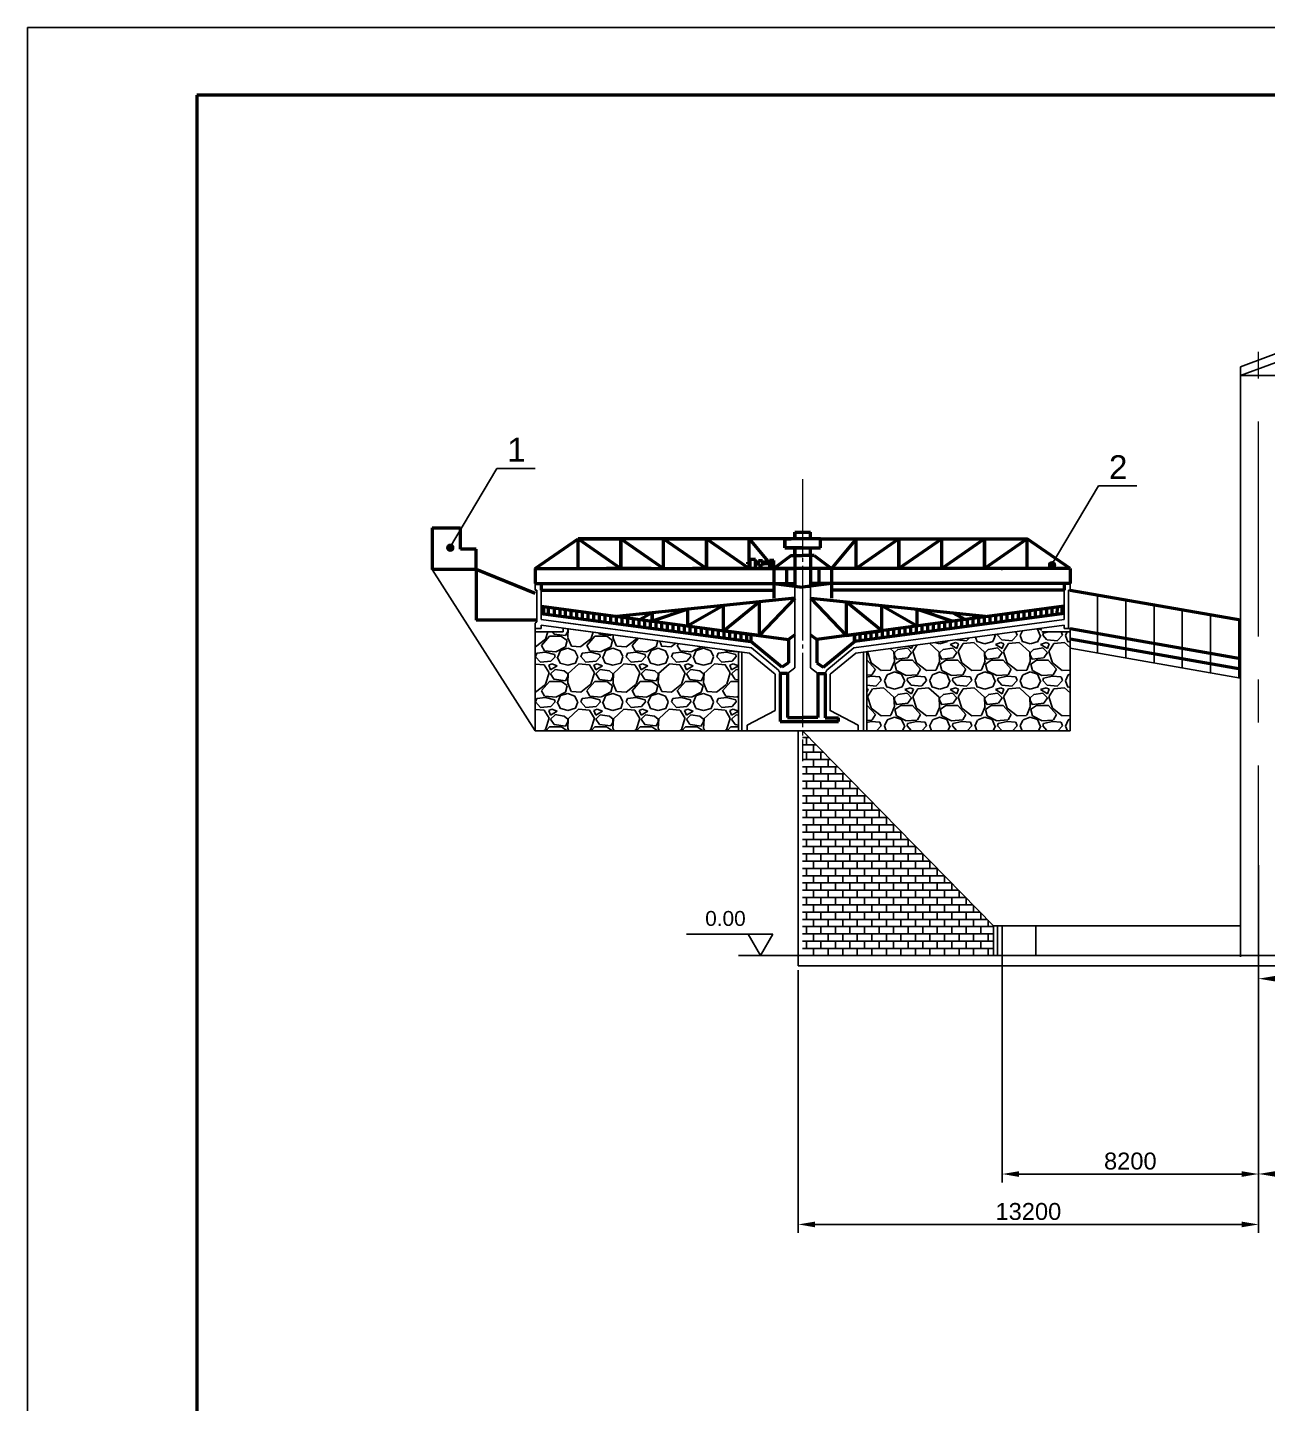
# Model space of a CAD drawing. Header units: millimetres. Extents: x 2316 to 2736, y 1512 to 2106.
# Drawn here: x 2315.5 to 2498.6, y 1903 to 2106.1 of the extents above; entities that cross this region are included whole.
import ezdxf

# ---------------------------------------------------------------- set-up
doc = ezdxf.new("R2010")
doc.units = ezdxf.units.MM
doc.linetypes.add('CENTER', pattern=[50.8, 31.75, -6.35, 6.35, -6.35])
doc.linetypes.add('JIS_08_11', pattern=[12.8, 11, -0.6, 0.6, -0.6])
doc.layers.add('中心线', color=7, linetype='JIS_08_11', lineweight=9)
doc.layers.add('主要设备', color=7, linetype='Continuous', lineweight=50)
doc.layers.add('厂房', color=7, linetype='Continuous')
doc.layers.add('标注', color=7, linetype='Continuous')
doc.styles.get("Standard").update_dxf_attribs({"font": 'arial.ttf'})
doc.dimstyles.new('ISO-25', dxfattribs={"dimtxt": 2.5, "dimasz": 2.5, "dimexe": 1.25, "dimexo": 0.625, "dimtad": 1, "dimtxsty": 'Standard', "dimcen": 2.5, "dimadec": 0, "dimazin": 0, "dimtfac": 1, "dimtmove": 0, "dimatfit": 3, "dimfxl": 1, "dimarcsym": 0})

# ---------------------------------------------------------------- blocks, each defined once
blk = doc.blocks.new('*U1')
at = {"layer": '中心线', "color": 0, "linetype": 'CENTER', "lineweight": 9, "transparency": 16777216}
blk.add_line((0, -46.4), (0, 46.4), dxfattribs=at)
blk = doc.blocks.new('*D4')
at = {"layer": 'Defpoints', "color": 0, "transparency": 16777216}
for p in [(2497.28, 1936.7), (2556.68, 1936.84), (2556.68, 1935.84)]:
    blk.add_point(p, dxfattribs=at)
at = {"layer": '标注', "color": 0, "lineweight": -2, "transparency": 16777216}
for p, q in [((2497.28, 1937.33), (2497.28, 1938.09)), ((2556.68, 1936.46), (2556.68, 1938.09)), ((2499.78, 1936.84), (2554.18, 1936.84))]:
    blk.add_line(p, q, dxfattribs=at)
at = {"layer": '标注', "color": 0, "transparency": 16777216}
for points in [[(2499.78, 1937.26), (2499.78, 1936.43), (2497.28, 1936.84)], [(2554.18, 1937.26), (2554.18, 1936.43), (2556.68, 1936.84)]]:
    blk.add_solid(points, dxfattribs=at)
at = {"layer": '标注', "color": 0, "transparency": 16777216, "insert": (2526.98, 1938.75), "char_height": 2.5, "attachment_point": 5}
blk.add_mtext('12000', dxfattribs=at)
blk = doc.blocks.new('*D17')
at = {"layer": 'Defpoints', "color": 0, "transparency": 16777216}
for p in [(2459.42, 1974.05), (2497.28, 1974.05), (2497.28, 1936.83)]:
    blk.add_point(p, dxfattribs=at)
at = {"layer": '标注', "color": 0, "lineweight": -2, "transparency": 16777216}
for p, q in [((2459.42, 1973.42), (2459.42, 1935.58)), ((2497.28, 1973.42), (2497.28, 1935.58)), ((2461.92, 1936.83), (2494.78, 1936.83))]:
    blk.add_line(p, q, dxfattribs=at)
at = {"layer": '标注', "color": 0, "transparency": 16777216}
for points in [[(2461.92, 1937.25), (2461.92, 1936.41), (2459.42, 1936.83)], [(2494.78, 1937.25), (2494.78, 1936.41), (2497.28, 1936.83)]]:
    blk.add_solid(points, dxfattribs=at)
at = {"layer": '标注', "color": 0, "transparency": 16777216, "insert": (2478.35, 1938.73), "char_height": 2.5, "attachment_point": 5}
blk.add_mtext('8200', dxfattribs=at)
blk = doc.blocks.new('*D23')
at = {"layer": 'Defpoints', "color": 0, "transparency": 16777216}
for p in [(2497.28, 1983.03), (2543.81, 1983.03), (2497.28, 1965.66)]:
    blk.add_point(p, dxfattribs=at)
at = {"layer": '标注', "color": 0, "lineweight": -2, "transparency": 16777216}
for p, q in [((2497.28, 1982.4), (2497.28, 1964.41)), ((2543.81, 1982.4), (2543.81, 1964.41)), ((2541.31, 1965.66), (2499.78, 1965.66))]:
    blk.add_line(p, q, dxfattribs=at)
at = {"layer": '标注', "color": 0, "transparency": 16777216}
for points in [[(2499.78, 1966.08), (2499.78, 1965.24), (2497.28, 1965.66)], [(2541.31, 1966.08), (2541.31, 1965.24), (2543.81, 1965.66)]]:
    blk.add_solid(points, dxfattribs=at)
at = {"layer": '标注', "color": 0, "transparency": 16777216, "insert": (2520.54, 1967.56), "char_height": 2.5, "attachment_point": 5}
blk.add_mtext('9500', dxfattribs=at)
blk = doc.blocks.new('*D24')
at = {"layer": 'Defpoints', "color": 0, "transparency": 16777216}
for p in [(2429.32, 1967.55), (2497.28, 1967.55), (2497.28, 1929.39)]:
    blk.add_point(p, dxfattribs=at)
at = {"layer": '标注', "color": 0, "lineweight": -2, "transparency": 16777216}
for p, q in [((2429.32, 1966.93), (2429.32, 1928.14)), ((2497.28, 1966.93), (2497.28, 1928.14)), ((2431.82, 1929.39), (2494.78, 1929.39))]:
    blk.add_line(p, q, dxfattribs=at)
at = {"layer": '标注', "color": 0, "transparency": 16777216}
for points in [[(2431.82, 1929.81), (2431.82, 1928.97), (2429.32, 1929.39)], [(2494.78, 1929.81), (2494.78, 1928.97), (2497.28, 1929.39)]]:
    blk.add_solid(points, dxfattribs=at)
at = {"layer": '标注', "color": 0, "transparency": 16777216, "insert": (2463.3, 1931.29), "char_height": 2.5, "attachment_point": 5}
blk.add_mtext('13200', dxfattribs=at)

msp = doc.modelspace()

# ---------------------------------------------------------------- hatches: boundary and pattern name
at = {"layer": '主要设备', "lineweight": -3, "true_color": 0x000000}
msp.add_hatch(color=18, dxfattribs=at).paths.add_polyline_path([(2459.384, 2026.228, 1), (2459.364, 2026.228, 1)])
at = {"layer": '主要设备', "lineweight": 50, "true_color": 0x000000}
h = msp.add_hatch(dxfattribs=at)
h.set_pattern_fill('LINE', color=18, scale=0.263203, angle=90, style=0)
h.set_pattern_definition([(90, (2437.6077, 2015.41615), (-0.835671, 5e-17), [])])
h.paths.add_polyline_path([(2393.176, 2019.335), (2393.176, 2020.397), (2422.345, 2016.478), (2422.345, 2015.682), (2422.345, 2015.416)])
h = msp.add_hatch(dxfattribs=at)
h.set_pattern_fill('LINE', color=18, scale=0.263203, angle=90, style=0)
h.set_pattern_definition([(90, (2437.6077, 2015.41615), (-0.83567, 5e-17), [])])
h.paths.add_polyline_path([(2466.777, 2019.335), (2466.777, 2020.397), (2437.608, 2016.478), (2437.608, 2015.682), (2437.608, 2015.416)])
at = {"layer": '厂房'}
h = msp.add_hatch(dxfattribs=at)
h.set_pattern_fill('GRAVEL', color=256, scale=0.263203)
h.set_pattern_definition([(228.0127875, (-127998.05525, 11887.43626), (-53.4829498898, -60.1683186176), [0.89942277, -89.04301482]), (184.969741, (-127998.65693, 11886.76772), (80.22442479666, 6.68536911655), [1.5434377, -152.80028482]), (132.5104471, (-128000.19457, 11886.634), (66.8536873852, -73.539056067), [1.0882978, -107.74162046]), (267.273689, (-128002.80186, 11884.96267), (6.6853687497, 133.7073747133), [1.40551855, -139.1463102]), (292.83365418, (-128002.86872, 11883.55874), (-33.4268436813, 80.2244248272), [1.3782222, -136.44418503]), (357.273689, (-128002.3339, 11882.28852), (-133.7073747133, 6.6853687497), [1.40551855, -139.1463102]), (37.69424047, (-128000.92996, 11882.22167), (-86.90979356025, -66.853687362), [1.8587264, -184.01376194]), (72.25532837, (-127999.45918, 11883.35818), (46.7975811625, 147.0781121814), [1.75482907, -173.7281413]), (121.42956562, (-127998.92435, 11885.02952), (-53.4829498932, 86.9097935594), [1.41027853, -139.61772944]), (175.2363583, (-127999.65974, 11886.2329), (73.5390560916, -6.6853687473), [1.61005072, -78.8924492]), (222.3974378, (-128001.26423, 11886.3666), (-80.22442482583, -73.5390560955), [2.08214472, -206.13248127]), (138.81407483, (-127996.18335, 11884.8958), (-46.797581147, 40.1122124175), [0.71066138, -70.3557831]), (171.4692344, (-127996.71818, 11885.3638), (86.9097935664, -13.3707374562), [1.3520289, -133.85118646]), (225, (-127998.0553, 11885.5644), (-9e-16, -6.68536874), [0.94545153, -8.5090876]), (203.1985905, (-127998.5232, 11886.3666), (33.4268436794, 13.370737469), [0.5091443, -50.4051071]), (291.8014095, (-127998.9912, 11886.166), (-6.685368737, 20.056106207), [0.72003427, -35.28177817]), (30.9637565, (-127998.7238, 11885.4975), (20.056106208, 13.370737471), [1.16946487, -37.81259863]), (161.5650512, (-127997.721, 11886.0992), (13.370737472, -6.685368735), [0.84563898, -20.29535323]), (16.38954033, (-128002.8687, 11886.16604), (66.853687357, 20.0561062071), [1.18464734, -117.28038848]), (70.34617594, (-128001.7322, 11886.5003), (-26.7414749452, -73.5390560918), [0.9938536, -98.39129762]), (293.1985905, (-127997.721, 11887.4363), (-13.370737469, 33.4268436794), [1.01828194, -49.89596948]), (343.61045967, (-127997.31986, 11886.5003), (-66.8536873584, 20.0561062024), [1.18464734, -117.28038848]), (339.4439548, (-128002.8687, 11882.0211), (-33.4268436785, 13.3707374714), [1.1423958, -55.9774197]), (294.7751406, (-128001.79906, 11881.62), (-33.4268437183, 73.5390560746), [0.95719772, -94.76271557]), (66.8014095, (-127997.6541, 11880.7509), (13.3707374693, 33.4268436793), [1.01828194, -49.89596948]), (17.35402464, (-127997.253, 11881.68684), (-86.9097935624, -26.7414749484), [1.12067505, -110.9465262]), (69.4439548, (-128000.92996, 11880.7509), (-13.3707374716, -33.4268436784), [0.5711979, -56.5486176]), (101.3099325, (-127998.0553, 11880.7509), (-6.685368736, 26.741474943), [0.34088695, -33.7479387]), (165.9637565, (-127998.1221, 11881.0852), (20.056106207, -6.685368736), [1.3782222, -26.18625925]), (186.00900596, (-127999.45918, 11881.41942), (66.8536873566, 6.6853687392), [1.2772397, -126.44655066]), (303.6900675, (-127998.7238, 11884.8958), (-6.685368737, 13.37073747), [0.96417725, -23.14026252]), (353.1572266, (-127998.18896, 11884.09357), (113.6512685076, -13.37073746545), [1.68333574, -166.64994782]), (60.9453959, (-127996.5176, 11883.893), (-26.7414749435, -46.7975811495), [0.68829882, -68.14178504]), (90, (-127996.1833, 11884.495), (-6.68536874, 6.68536874), [0.40112212, -6.2842466]), (120.25643716, (-127999.5929, 11881.62), (26.7414749395, -46.7975811518), [0.92875817, -91.94735254]), (48.0127875, (-128000.06086, 11882.42223), (53.48294989, 60.1683186174), [1.79884554, -88.14359205]), (0, (-127998.8575, 11883.759), (6.68536874, 6.68536874), [1.73819587, -4.94717286]), (325.3048465, (-127997.1193, 11883.7593), (66.8536873823, -46.7975811137), [1.0570504, -104.64791062]), (254.0546041, (-127996.2502, 11883.1576), (-6.685368735, -26.741474943), [0.97340306, -47.696816]), (207.64597536, (-127996.51762, 11882.22167), (-127.02200598297, -66.85368734813), [1.58486694, -156.90208894]), (175.42607874, (-127997.92154, 11881.48628), (-86.9097935641, 6.6853687357), [1.6766838, -165.9915111])])
h.paths.add_polyline_path([(2394.644, 2017.413), (2394.644, 2016.872), (2390.496, 2016.872), (2390.496, 2002.23), (2420.491, 2002.23), (2420.491, 2013.934)])
at = {"layer": '厂房', "lineweight": -3, "true_color": 0x000000}
h = msp.add_hatch(dxfattribs=at)
h.set_pattern_fill('GRAVEL', color=18, scale=0.263203, style=0)
h.set_pattern_definition([(311.9872, (2558.99633, 1976.19223), (53.4829953, -60.1683926), [0.89942, -89.04306]), (355.0303, (2559.598, 1975.5237), (-80.2245546, 6.68532156), [1.54344, -152.80016]), (47.4896, (2561.13565, 1975.39), (-66.8536387, -73.5391279), [1.0883, -107.74156]), (272.7263, (2563.74294, 1973.71864), (-6.6853397, 133.7073317), [1.40552, -139.14621]), (247.1663, (2563.8098, 1972.3147), (33.4269386, 80.22447044), [1.37822, -136.44416]), (182.7263, (2563.27497, 1971.0445), (133.7073317, 6.6853397), [1.40552, -139.14621]), (142.3058, (2561.87104, 1970.97764), (86.90984847, -66.85362776), [1.85873, -184.01372]), (107.7447, (2560.40026, 1972.11415), (-46.79767476, 147.07815484), [1.75483, -173.72826]), (58.5704, (2559.86543, 1973.7855), (53.4829637, 86.9096913), [1.41028, -139.61761]), (4.7636, (2560.6008, 1974.98886), (-73.5389983, -6.685306), [1.61005, -78.89235]), (317.6026, (2562.2053, 1975.12257), (80.22442724, -73.53896042), [2.08214, -206.13255]), (41.1859, (2557.1244, 1973.6518), (46.7975513, 40.1121507), [0.71066, -70.35587]), (8.5308, (2557.65926, 1974.11976), (-86.9096609, -13.3707712), [1.35203, -133.85108]), (315, (2558.9963, 1974.3203), (2e-15, -6.68536), [0.94545, -8.50908]), (336.8014, (2559.4643, 1975.1226), (-33.4269564, 13.370796), [0.50914, -50.40505]), (248.1986, (2559.9323, 1974.922), (6.685373, 20.056119), [0.72004, -35.2819]), (149.0362, (2559.6649, 1974.2535), (-20.056085, 13.370748), [1.16947, -37.8126]), (18.4349, (2558.662, 1974.8552), (-13.370744, -6.68536), [0.84564, -20.29536]), (163.6105, (2563.8098, 1974.922), (-66.8537242, 20.0560645), [1.18465, -117.28032]), (109.6538, (2562.6733, 1975.25628), (26.7414004, -73.5389521), [0.99385, -98.39126]), (246.8014, (2558.6621, 1976.1922), (13.370796, 33.4269564), [1.01828, -49.89601]), (196.3895, (2558.26094, 1975.25628), (66.8537242, 20.0560645), [1.18465, -117.28032]), (200.556, (2563.8098, 1970.7771), (33.426885, 13.3707212), [1.1424, -55.97733]), (245.2249, (2562.74014, 1970.37596), (33.4267658, 73.539022), [0.9572, -94.76273]), (113.1986, (2558.5952, 1969.5069), (-13.370796, 33.4269564), [1.01828, -49.89601]), (162.646, (2558.1941, 1970.4428), (86.9097983, -26.7414346), [1.12068, -110.94659]), (110.556, (2561.87104, 1969.50686), (13.3707212, -33.426885), [0.5712, -56.54874]), (78.6901, (2558.9963, 1969.5069), (6.685336, 26.741389), [0.3409, -33.74795]), (14.0362, (2559.0632, 1969.8411), (-20.05612, -6.685357), [1.37822, -26.18625]), (353.991, (2560.40026, 1970.1754), (-66.8535888, 6.6853531), [1.27724, -126.44664]), (236.3099, (2559.6649, 1973.6518), (6.68537, 13.370725), [0.96418, -23.14027]), (186.8428, (2559.13004, 1972.84954), (-113.6513155, -13.37079735), [1.68334, -166.64992]), (119.0546, (2557.4587, 1972.649), (26.7414127, -46.7974696), [0.6883, -68.1418]), (90, (2557.1244, 1973.2507), (6.68537, 6.68537), [0.40112, -6.28425]), (59.7436, (2560.53397, 1970.37596), (-26.7414183, -46.7975575), [0.92876, -91.94725]), (131.9872, (2561.00194, 1971.1782), (-53.4829953, 60.1683926), [1.79885, -88.1437]), (180, (2559.7986, 1972.515), (-6.68537, 6.68537), [1.7382, -4.94717]), (214.6952, (2558.0604, 1972.51527), (66.8535715, 46.7975856), [1.05705, -104.64787]), (285.9454, (2557.1913, 1971.9136), (6.685386, -26.7415386), [0.9734, -47.69695]), (332.354, (2557.4587, 1970.97764), (127.02196136, -66.8537294), [1.58487, -156.90218]), (4.5739, (2558.86262, 1970.24225), (86.9098136, 6.6853364), [1.67668, -165.99139]), (4.5739, (2558.86262, 1970.24225), (86.9098136, 6.6853364), [1.67668, -165.99139])])
h.paths.add_polyline_path([(2465.308, 2017.413), (2465.308, 2016.872), (2469.457, 2016.872), (2469.457, 2002.23), (2439.462, 2002.23), (2439.462, 2013.934)])
at = {"layer": '厂房'}
h = msp.add_hatch(dxfattribs=at)
h.set_pattern_fill('AR-B816', color=256, scale=0.00528)
h.set_pattern_definition([(0, (-49901.0481, 5965.5962), (0, 1.072896), []), (90, (-49901.0481, 5965.5962), (-1.072896, 1.072896), [1.072896, -1.072896])])
h.paths.add_polyline_path([(2429.976, 2002.23), (2429.976, 1969.085), (2458.165, 1969.085), (2458.165, 1973.451)])
at = {"layer": '标注', "lineweight": -3, "true_color": 0x000000}
for points in [[(2378.453, 2029.279, 1), (2377.471, 2029.279, 1)], [(2467.281, 2026.709, 1), (2466.298, 2026.709, 1)]]:
    msp.add_hatch(color=18, dxfattribs=at).paths.add_polyline_path(points)

# ---------------------------------------------------------------- linework, layer by layer
for p, q in [((2315.542, 2106.058), (2315.542, 1512.058)), ((2735.542, 2106.058), (2315.542, 2106.058))]:
    msp.add_line(p, q)
at = {"lineweight": 50}
for p, q in [((2340.542, 2096.058), (2340.542, 1522.058)), ((2725.542, 2096.058), (2340.542, 2096.058))]:
    msp.add_line(p, q, dxfattribs=at)
at = {"layer": '中心线'}
msp.add_line((2429.976, 2039.38), (2429.976, 1997.756), dxfattribs=at)
at = {"layer": '主要设备', "color": 18, "lineweight": 50, "true_color": 0x000000}
for p, q in [((2375.284, 2032.189), (2375.284, 2026.069)), ((2379.472, 2029.052), (2379.472, 2032.189)), ((2428.839, 2031.552), (2431.114, 2031.552)), ((2428.839, 2031.552), (2428.839, 2030.57)), ((2428.839, 2030.57), (2428.839, 2031.552)), ((2431.114, 2030.57), (2431.114, 2031.552)), ((2381.785, 2029.052), (2379.472, 2029.052)), ((2381.785, 2026.069), (2381.785, 2029.052)), ((2390.496, 2026.218), (2396.813, 2030.57)), ((2396.813, 2026.218), (2396.813, 2030.57)), ((2420.764, 2030.57), (2396.813, 2030.57)), ((2396.813, 2030.57), (2403.13, 2030.57)), ((2396.813, 2030.57), (2403.13, 2026.218)), ((2403.13, 2030.57), (2403.13, 2026.218)), ((2403.13, 2026.218), (2403.13, 2030.57)), ((2403.13, 2030.57), (2409.446, 2026.218)), ((2409.446, 2026.218), (2409.446, 2030.57)), ((2409.446, 2030.57), (2415.763, 2030.57)), ((2409.446, 2026.218), (2409.446, 2030.57)), ((2409.446, 2030.57), (2415.763, 2026.218)), ((2415.763, 2030.57), (2415.763, 2026.218)), ((2415.763, 2026.218), (2415.763, 2030.57)), ((2415.763, 2030.57), (2422.08, 2026.218)), ((2427.344, 2030.57), (2420.764, 2030.57)), ((2422.08, 2027.119), (2422.08, 2030.57)), ((2422.08, 2030.57), (2425.058, 2027.019)), ((2432.608, 2030.57), (2427.344, 2030.57)), ((2427.344, 2030.57), (2427.344, 2029.254)), ((2427.344, 2029.254), (2427.344, 2030.57)), ((2427.344, 2030.57), (2428.288, 2030.57)), ((2427.344, 2029.254), (2427.344, 2030.57)), ((2427.344, 2029.254), (2429.976, 2029.254)), ((2429.976, 2029.254), (2427.344, 2029.254)), ((2428.839, 2029.254), (2428.839, 2023.433)), ((2428.839, 2028.111), (2428.839, 2029.254)), ((2429.976, 2029.254), (2432.608, 2029.254)), ((2431.114, 2028.111), (2431.114, 2029.254)), ((2432.608, 2029.254), (2432.608, 2030.57)), ((2432.608, 2030.57), (2463.14, 2030.57)), ((2437.872, 2030.57), (2434.223, 2026.218)), ((2437.872, 2026.218), (2437.872, 2030.57)), ((2444.189, 2030.57), (2437.872, 2026.218)), ((2437.872, 2026.218), (2437.872, 2030.57)), ((2444.189, 2030.57), (2444.189, 2026.218)), ((2450.506, 2030.57), (2444.189, 2026.218)), ((2444.189, 2026.218), (2444.189, 2030.57)), ((2450.506, 2026.218), (2450.506, 2030.57)), ((2456.823, 2030.57), (2450.506, 2026.218)), ((2450.506, 2026.218), (2450.506, 2030.57)), ((2456.823, 2030.57), (2456.823, 2026.218)), ((2463.14, 2030.57), (2456.823, 2026.218)), ((2456.823, 2026.218), (2456.823, 2030.57)), ((2463.14, 2026.218), (2463.14, 2030.57)), ((2469.457, 2026.218), (2463.14, 2030.57)), ((2422.192, 2027.119), (2421.843, 2027.119)), ((2421.843, 2027.119), (2421.843, 2026.885)), ((2422.192, 2026.885), (2421.843, 2026.885)), ((2422.08, 2026.218), (2422.08, 2026.885)), ((2423.024, 2027.522), (2422.192, 2027.522)), ((2422.192, 2027.522), (2422.192, 2026.218)), ((2423.024, 2026.218), (2423.024, 2027.522)), ((2423.472, 2027.119), (2423.024, 2027.119)), ((2423.472, 2026.885), (2423.024, 2026.885)), ((2424.036, 2027.319), (2423.472, 2027.319)), ((2423.472, 2027.319), (2423.472, 2026.651)), ((2424.036, 2027.119), (2424.036, 2027.319)), ((2425.058, 2027.119), (2424.036, 2027.119)), ((2424.036, 2027.119), (2424.036, 2026.651)), ((2425.058, 2026.885), (2424.036, 2026.885)), ((2425.729, 2027.403), (2425.058, 2027.403)), ((2425.058, 2027.403), (2425.058, 2026.218)), ((2425.393, 2027.403), (2425.393, 2026.218)), ((2428.288, 2028.111), (2425.729, 2026.218)), ((2428.288, 2028.111), (2425.729, 2026.218)), ((2425.729, 2026.218), (2425.729, 2027.403)), ((2428.288, 2028.111), (2429.976, 2028.111)), ((2428.839, 2028.111), (2428.839, 2023.433)), ((2431.664, 2028.111), (2429.976, 2028.111)), ((2431.114, 2028.111), (2431.114, 2023.433)), ((2431.664, 2028.111), (2434.223, 2026.218)), ((2381.785, 2026.069), (2375.284, 2026.069)), ((2390.496, 2022.514), (2381.785, 2026.069)), ((2381.785, 2026.069), (2381.785, 2018.588)), ((2390.496, 2026.218), (2390.496, 2024.003)), ((2390.496, 2026.218), (2428.839, 2026.218)), ((2390.496, 2026.218), (2396.813, 2026.218)), ((2399.708, 2026.218), (2406.288, 2026.218)), ((2407.604, 2026.218), (2401.024, 2026.218)), ((2403.13, 2026.218), (2409.446, 2026.218)), ((2412.868, 2026.218), (2419.448, 2026.218)), ((2431.114, 2026.218), (2413.725, 2026.218)), ((2420.764, 2026.218), (2414.184, 2026.218)), ((2415.763, 2026.218), (2422.08, 2026.218)), ((2423.472, 2026.651), (2424.036, 2026.651)), ((2425.729, 2026.218), (2425.729, 2021.81)), ((2425.729, 2026.218), (2425.729, 2021.81)), ((2427.59, 2026.218), (2427.59, 2024.003)), ((2427.59, 2026.218), (2427.59, 2024.003)), ((2469.457, 2026.218), (2431.114, 2026.218)), ((2432.363, 2026.218), (2432.363, 2024.003)), ((2434.223, 2026.218), (2434.223, 2021.81)), ((2444.189, 2026.218), (2437.872, 2026.218)), ((2456.823, 2026.218), (2450.506, 2026.218)), ((2469.457, 2026.218), (2463.14, 2026.218)), ((2469.457, 2026.218), (2469.457, 2024.003)), ((2390.496, 2024.003), (2428.839, 2024.003)), ((2391.383, 2024.003), (2391.383, 2023.009)), ((2391.383, 2023.009), (2425.729, 2023.009)), ((2425.729, 2024.003), (2429.976, 2023.433)), ((2434.223, 2024.003), (2429.976, 2023.433)), ((2469.457, 2024.003), (2431.114, 2024.003)), ((2468.57, 2023.009), (2434.223, 2023.009)), ((2468.57, 2024.003), (2468.57, 2023.009)), ((2428.839, 2021.81), (2402.519, 2019.142)), ((2418.311, 2017.02), (2423.575, 2021.276)), ((2428.839, 2021.81), (2423.575, 2016.313)), ((2423.575, 2021.276), (2423.575, 2016.313)), ((2431.114, 2021.81), (2457.434, 2019.142)), ((2431.114, 2021.81), (2436.378, 2016.313)), ((2436.378, 2021.276), (2436.378, 2016.313)), ((2441.642, 2017.02), (2436.378, 2021.276)), ((2436.378, 2021.276), (2441.642, 2020.743)), ((2391.383, 2020.637), (2427.886, 2015.734)), ((2391.383, 2019.57), (2422.345, 2015.416)), ((2407.783, 2019.676), (2405.991, 2018.676)), ((2413.047, 2020.209), (2407.783, 2018.435)), ((2407.783, 2019.676), (2407.783, 2018.435)), ((2407.783, 2018.435), (2407.783, 2019.676)), ((2418.311, 2020.743), (2413.047, 2017.728)), ((2413.047, 2017.728), (2413.047, 2020.209)), ((2413.047, 2017.728), (2413.047, 2020.209)), ((2418.311, 2017.02), (2418.311, 2020.743)), ((2468.57, 2020.637), (2432.066, 2015.734)), ((2468.57, 2019.57), (2437.608, 2015.416)), ((2441.642, 2017.02), (2441.642, 2020.743)), ((2441.642, 2020.743), (2446.906, 2017.728)), ((2446.906, 2017.728), (2446.906, 2020.209)), ((2446.906, 2017.728), (2446.906, 2020.209)), ((2446.906, 2020.209), (2452.17, 2018.435)), ((2452.17, 2019.676), (2453.962, 2018.676)), ((2466.777, 2020.397), (2466.777, 2019.335)), ((2390.683, 2018.588), (2381.785, 2018.588)), ((2423.575, 2016.313), (2418.311, 2017.02)), ((2436.378, 2016.313), (2441.642, 2017.02)), ((2422.345, 2016.478), (2422.345, 2015.416)), ((2422.345, 2016.478), (2422.345, 2015.682)), ((2422.345, 2015.682), (2422.345, 2015.416)), ((2426.924, 2011.646), (2422.345, 2015.416)), ((2426.924, 2011.646), (2422.345, 2015.416)), ((2428.839, 2016.403), (2427.886, 2015.734)), ((2428.839, 2016.403), (2427.886, 2015.734)), ((2427.886, 2015.734), (2427.886, 2012.289)), ((2427.886, 2015.734), (2427.886, 2012.289)), ((2431.114, 2016.403), (2432.066, 2015.734)), ((2432.066, 2015.734), (2432.066, 2012.289)), ((2433.028, 2011.646), (2437.608, 2015.416)), ((2437.608, 2016.478), (2437.608, 2015.682)), ((2437.608, 2015.682), (2437.608, 2015.416)), ((2427.726, 2010.691), (2426.658, 2010.691)), ((2426.658, 2010.691), (2426.658, 2004.175)), ((2427.726, 2010.691), (2426.658, 2010.691)), ((2427.886, 2012.289), (2426.924, 2011.646)), ((2427.886, 2012.289), (2426.924, 2011.646)), ((2427.726, 2010.691), (2427.726, 2004.222)), ((2432.066, 2012.289), (2433.028, 2011.646)), ((2432.226, 2010.691), (2433.295, 2010.691)), ((2432.226, 2010.691), (2432.226, 2004.222)), ((2433.295, 2010.691), (2433.295, 2004.175)), ((2426.658, 2004.175), (2426.658, 2003.613)), ((2426.658, 2003.613), (2435.289, 2003.613)), ((2427.726, 2004.222), (2429.976, 2004.222)), ((2432.226, 2004.222), (2429.976, 2004.222)), ((2433.295, 2004.175), (2435.289, 2004.175)), ((2435.289, 2003.613), (2435.289, 2004.175))]:
    msp.add_line(p, q, dxfattribs=at)
at = {"layer": '主要设备', "lineweight": 50}
msp.add_line((2375.284, 2032.189), (2379.472, 2032.189), dxfattribs=at)
at = {"layer": '主要设备', "color": 18, "lineweight": -3, "true_color": 0x000000}
for p, q in [((2391.383, 2024.003), (2390.496, 2024.003)), ((2391.383, 2024.003), (2391.383, 2018.675)), ((2428.839, 2023.433), (2429.976, 2023.433)), ((2428.839, 2023.433), (2428.839, 2011.544)), ((2428.839, 2023.433), (2428.839, 2011.544)), ((2431.114, 2023.433), (2429.976, 2023.433)), ((2431.114, 2023.433), (2431.114, 2011.544)), ((2468.57, 2024.003), (2468.57, 2018.675)), ((2468.57, 2024.003), (2468.57, 2018.675)), ((2422.405, 2014.499), (2391.383, 2018.675)), ((2422.405, 2014.499), (2394.644, 2018.236)), ((2425.903, 2010.616), (2422.142, 2013.712)), ((2425.903, 2010.616), (2422.142, 2013.712)), ((2426.398, 2011.212), (2422.405, 2014.499)), ((2426.398, 2011.212), (2422.405, 2014.499)), ((2433.555, 2011.212), (2437.547, 2014.499)), ((2434.049, 2010.616), (2437.811, 2013.712)), ((2426.658, 2010.691), (2426.398, 2011.212)), ((2427.726, 2010.691), (2426.658, 2010.691)), ((2428.839, 2011.544), (2427.726, 2010.691)), ((2428.839, 2011.544), (2427.726, 2010.691)), ((2431.114, 2011.544), (2432.226, 2010.691)), ((2432.226, 2010.691), (2433.295, 2010.691)), ((2433.295, 2010.691), (2433.555, 2011.212)), ((2425.903, 2010.616), (2425.903, 2005.23)), ((2434.049, 2010.616), (2434.049, 2005.221)), ((2434.049, 2010.616), (2434.049, 2005.23)), ((2425.903, 2005.23), (2421.799, 2003.087)), ((2434.049, 2005.23), (2438.154, 2003.087)), ((2421.799, 2003.087), (2421.799, 2002.23)), ((2438.154, 2002.23), (2438.154, 2003.087))]:
    msp.add_line(p, q, dxfattribs=at)
at = {"layer": '主要设备'}
for p, q in [((2391.713, 2020.593), (2391.711, 2019.526)), ((2392.421, 2020.498), (2392.429, 2019.43)), ((2467.532, 2020.498), (2467.524, 2019.43)), ((2468.24, 2020.593), (2468.242, 2019.526))]:
    msp.add_line(p, q, dxfattribs=at)
at = {"layer": '主要设备', "color": 18, "lineweight": -3, "true_color": 0x000000}
msp.add_circle((2459.374, 2026.228), 0.0098, dxfattribs=at)
at = {"layer": '主要设备', "color": 18, "true_color": 0x000000}
msp.add_point((2459.374, 2026.228), dxfattribs=at)
msp.add_point((2459.374, 2026.228), dxfattribs=at)
at = {"layer": '主要设备', "color": 18, "lineweight": -3, "true_color": 0x000000}
msp.add_point((2459.374, 2026.228), dxfattribs=at)
msp.add_point((2459.374, 2026.228), dxfattribs=at)
at = {"layer": '厂房', "color": 18, "lineweight": -3, "true_color": 0x000000}
for p, q in [((2494.639, 2055.992), (2526.979, 2068.028)), ((2526.979, 2066.708), (2494.639, 2054.672)), ((2494.639, 2054.672), (2494.639, 2055.992)), ((2494.639, 1968.872), (2494.639, 2054.672)), ((2499.919, 2054.672), (2494.639, 2054.672)), ((2375.284, 2026.069), (2375.284, 2026.069)), ((2375.284, 2026.069), (2390.496, 2002.23)), ((2390.496, 2024.003), (2390.496, 2023)), ((2390.496, 2023), (2390.718, 2023)), ((2390.718, 2023), (2390.718, 2018.334)), ((2468.57, 2024.003), (2469.457, 2024.003)), ((2468.57, 2024.003), (2469.457, 2024.003)), ((2469.457, 2023), (2469.235, 2023)), ((2469.235, 2023), (2469.235, 2018.334)), ((2469.457, 2023), (2469.235, 2023)), ((2469.235, 2023), (2469.235, 2017.351)), ((2469.457, 2024.003), (2469.457, 2023)), ((2469.457, 2024.003), (2469.457, 2023)), ((2473.506, 2013.718), (2473.506, 2022.351)), ((2477.679, 2012.982), (2477.679, 2021.615)), ((2481.852, 2012.246), (2481.852, 2020.879)), ((2486.026, 2011.511), (2486.026, 2020.144)), ((2490.199, 2010.775), (2490.199, 2019.408)), ((2390.718, 2018.334), (2390.496, 2018.16)), ((2390.496, 2018.16), (2390.496, 2017.351)), ((2390.496, 2017.351), (2390.496, 2002.23)), ((2390.496, 2017.351), (2391.383, 2017.351)), ((2394.644, 2016.872), (2390.496, 2016.872)), ((2422.142, 2013.712), (2391.383, 2017.853)), ((2391.383, 2017.853), (2391.383, 2017.351)), ((2422.142, 2013.712), (2394.644, 2017.413)), ((2394.644, 2017.413), (2394.644, 2016.872)), ((2437.547, 2014.499), (2468.57, 2018.675)), ((2437.811, 2013.712), (2468.57, 2017.853)), ((2465.308, 2016.872), (2469.457, 2016.872)), ((2468.57, 2017.853), (2468.57, 2017.351)), ((2468.57, 2017.853), (2468.57, 2017.351)), ((2469.457, 2017.351), (2468.57, 2017.351)), ((2469.457, 2017.351), (2468.57, 2017.351)), ((2469.457, 2017.351), (2469.457, 2002.23)), ((2494.372, 2010.039), (2494.372, 2018.672)), ((2420.491, 2013.934), (2420.491, 2002.23)), ((2421.017, 2013.863), (2421.017, 2002.23)), ((2438.936, 2013.863), (2438.936, 2002.23)), ((2439.462, 2013.934), (2439.462, 2002.23)), ((2469.457, 2014.432), (2494.639, 2010.028)), ((2469.457, 2002.23), (2390.496, 2002.23)), ((2429.315, 2002.23), (2429.315, 1967.552)), ((2429.976, 2002.23), (2458.165, 1973.451)), ((2458.165, 1973.451), (2458.165, 1969.085)), ((2458.165, 1973.451), (2494.639, 1973.451)), ((2458.735, 1973.451), (2458.735, 1969.085)), ((2464.407, 1969.085), (2464.407, 1973.451)), ((2554.039, 1969.085), (2420.496, 1969.085)), ((2554.039, 1967.552), (2429.315, 1967.552))]:
    msp.add_line(p, q, dxfattribs=at)
at = {"layer": '厂房', "color": 18, "lineweight": 50, "true_color": 0x000000}
for p, q in [((2469.457, 2023), (2494.639, 2018.631)), ((2469.457, 2017.358), (2494.639, 2012.932)), ((2469.457, 2015.834), (2494.639, 2011.418))]:
    msp.add_line(p, q, dxfattribs=at)
at = {"layer": '标注', "color": 18, "true_color": 0x000000}
for p, q in [((2377.83, 2029.221), (2384.842, 2040.973)), ((2384.842, 2040.973), (2390.497, 2040.973)), ((2466.657, 2026.652), (2473.67, 2038.403)), ((2473.67, 2038.403), (2479.325, 2038.403)), ((2412.851, 1972.259), (2425.587, 1972.259)), ((2421.923, 1972.259), (2423.755, 1969.085)), ((2425.587, 1972.259), (2423.755, 1969.085))]:
    msp.add_line(p, q, dxfattribs=at)
at = {"layer": '标注'}
msp.add_line((2497.279, 1938.095), (2497.279, 1965.372), dxfattribs=at)
at = {"layer": '标注', "color": 18, "lineweight": -3, "true_color": 0x000000}
for centre in [(2377.962, 2029.279), (2466.79, 2026.709)]:
    msp.add_circle(centre, 0.491, dxfattribs=at)

# ---------------------------------------------------------------- block references
at = {"layer": '中心线', "linetype": 'CENTER', "lineweight": 9}
msp.add_blockref('*U1', (2497.279, 2011.772), dxfattribs=at)

# ---------------------------------------------------------------- texts
at = {"layer": '标注', "color": 18, "true_color": 0x000000, "char_height": 2.2, "attachment_point": 1}
for s, insert, width in [(' {\\H1.6x;1}', (2385.508, 2045.495), 5.12017), (' {\\H1.6x;2}', (2474.335, 2042.925), 5.12017), (' 0.00', (2414.733, 1975.657), 7.69532)]:
    msp.add_mtext(s, dxfattribs=dict(at, insert=insert, width=width))

# ---------------------------------------------------------------- dimensions: what is measured, and where the dimension line sits
at = {"layer": '标注'}
for base, p1, p2, text, picture, middle in [((2497.279, 1965.66), (2543.809, 1983.026), (2497.279, 1983.026), '9500', '*D23', (2520.544, 1967.561)), ((2497.279, 1936.831), (2459.416, 1974.048), (2497.279, 1974.048), '8200', '*D17', (2478.348, 1938.733)), ((2497.279, 1929.39), (2429.315, 1967.552), (2497.279, 1967.552), '13200', '*D24', (2463.297, 1931.292))]:
    dim = msp.add_linear_dim(base=base, p1=p1, p2=p2, text=text, dimstyle='ISO-25', dxfattribs=at)
    dim.commit()
    dim.dimension.update_dxf_attribs({"geometry": picture, "text_midpoint": middle})
dim = msp.add_linear_dim(base=(2556.679, 1936.845), p1=(2497.279, 1936.703), p2=(2556.679, 1935.839), text='12000', dimstyle='ISO-25', dxfattribs=at)
dim.commit()
dim.dimension.update_dxf_attribs({"geometry": '*D4', "text_midpoint": (2526.979, 1936.845), "dimtype": 160})

doc.saveas('drawing.dxf')
